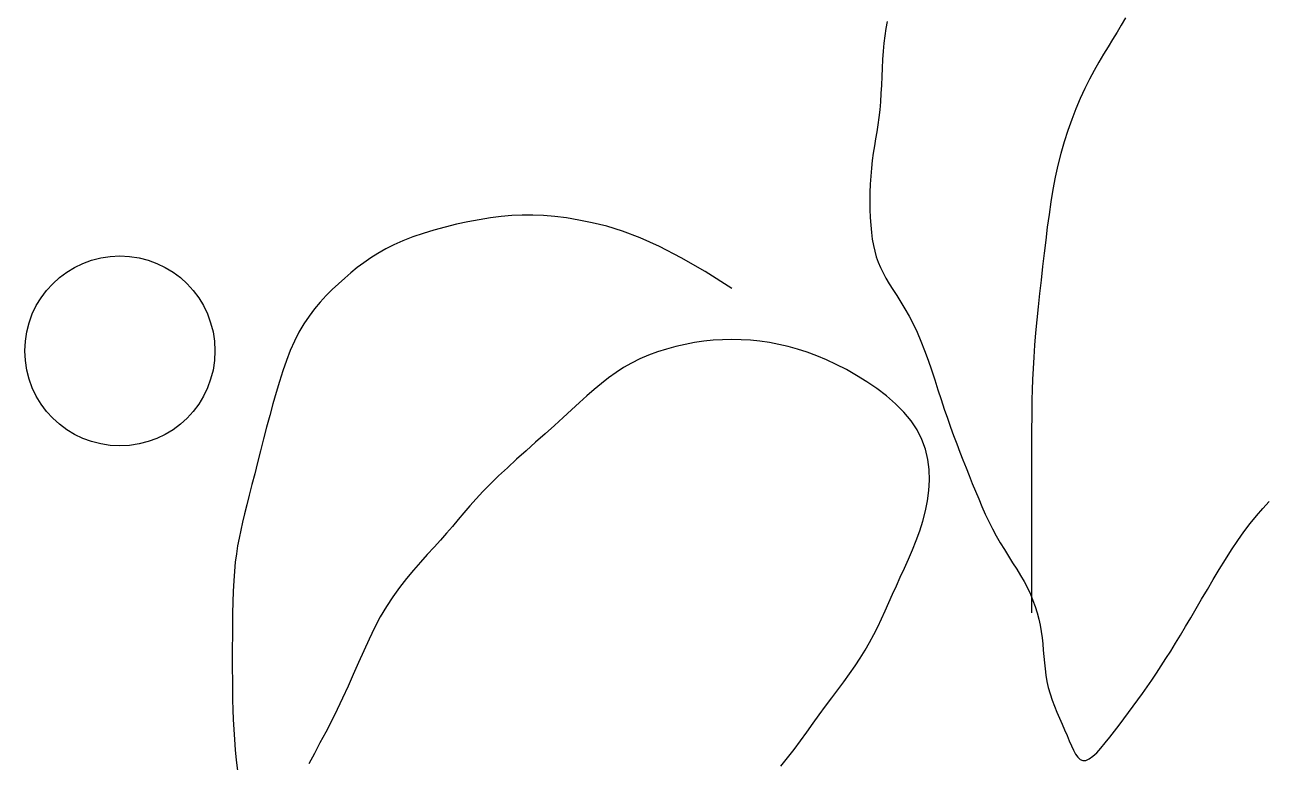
# Model space of a CAD drawing. Header units: millimetres. Extents: x 21129 to 2803301, y -510327 to 166837.
# Drawn here: x 259670 to 260851, y -114090 to -113389 of the extents above; entities that cross this region are included whole.
import ezdxf

# ---------------------------------------------------------------- set-up
doc = ezdxf.new("R2010")
doc.units = ezdxf.units.MM
doc.layers.add('....13_TNT_F_TREE', color=76, linetype='Continuous', transparency=0.5)

# ---------------------------------------------------------------- blocks, each defined once
blk = doc.blocks.new('mb-cay30')
for p, q in [((-614.45, -52.83), (-615.09, -56.14)), ((-501.37, -51.03), (-503.34, -54.52)), ((-615.09, -56.14), (-615.61, -59.59)), ((-505.39, -57.94), (-507.5, -61.35)), ((-503.34, -54.52), (-505.39, -57.94)), ((-616.03, -63.2), (-616.36, -66.99)), ((-615.61, -59.59), (-616.03, -63.2)), ((-509.65, -64.81), (-511.83, -68.37)), ((-507.5, -61.35), (-509.65, -64.81)), ((-616.36, -66.99), (-616.62, -70.92)), ((-511.83, -68.37), (-514.04, -72.09)), ((-616.83, -74.93), (-617.02, -79)), ((-616.62, -70.92), (-616.83, -74.93)), ((-516.26, -76.04), (-518.48, -80.24)), ((-514.04, -72.09), (-516.26, -76.04)), ((-617.02, -79), (-617.21, -83.06)), ((-518.48, -80.24), (-520.68, -84.7)), ((-617.42, -87.08), (-617.68, -91)), ((-617.21, -83.06), (-617.42, -87.08)), ((-520.68, -84.7), (-522.83, -89.39)), ((-617.68, -91), (-618, -94.79)), ((-524.91, -94.29), (-526.89, -99.38)), ((-522.83, -89.39), (-524.91, -94.29)), ((-618.42, -98.4), (-618.9, -101.88)), ((-618, -94.79), (-618.42, -98.4)), ((-526.89, -99.38), (-528.76, -104.63)), ((-619.43, -105.27), (-619.98, -108.6)), ((-618.9, -101.88), (-619.43, -105.27)), ((-528.76, -104.63), (-530.5, -110.01)), ((-620.53, -111.94), (-621.06, -115.33)), ((-619.98, -108.6), (-620.53, -111.94)), ((-530.5, -110.01), (-532.07, -115.51)), ((-621.06, -115.33), (-621.54, -118.81)), ((-532.07, -115.51), (-533.46, -121.11)), ((-621.96, -122.42), (-622.28, -126.21)), ((-621.54, -118.81), (-621.96, -122.42)), ((-533.46, -121.11), (-534.69, -126.8)), ((-622.28, -126.21), (-622.51, -130.12)), ((-534.69, -126.8), (-535.78, -132.58)), ((-622.65, -134.1), (-622.7, -138.09)), ((-622.51, -130.12), (-622.65, -134.1)), ((-535.78, -132.58), (-536.76, -138.46)), ((-622.7, -138.09), (-622.65, -142.04)), ((-536.76, -138.46), (-537.64, -144.43)), ((-807.99, -146.94), (-813.37, -147.94)), ((-802.72, -146.11), (-807.99, -146.94)), ((-797.62, -145.46), (-802.72, -146.11)), ((-792.62, -145.01), (-797.62, -145.46)), ((-787.66, -144.77), (-792.62, -145.01)), ((-782.66, -144.75), (-787.66, -144.77)), ((-777.54, -144.96), (-782.66, -144.75)), ((-772.23, -145.41), (-777.54, -144.96)), ((-766.66, -146.12), (-772.23, -145.41)), ((-760.74, -147.1), (-766.66, -146.12)), ((-754.4, -148.37), (-760.74, -147.1)), ((-622.65, -142.04), (-622.51, -145.88)), ((-622.51, -145.88), (-622.28, -149.56)), ((-537.64, -144.43), (-538.46, -150.49)), ((-834.67, -153.46), (-839.59, -155.16)), ((-829.52, -151.88), (-834.67, -153.46)), ((-824.21, -150.43), (-829.52, -151.88)), ((-818.8, -149.11), (-824.21, -150.43)), ((-813.37, -147.94), (-818.8, -149.11)), ((-747.52, -150.1), (-754.4, -148.37)), ((-739.98, -152.46), (-747.52, -150.1)), ((-731.66, -155.61), (-739.98, -152.46)), ((-622.28, -149.56), (-621.96, -153.02)), ((-621.96, -153.02), (-621.54, -156.22)), ((-538.46, -150.49), (-539.22, -156.64)), ((-848.48, -158.86), (-852.42, -160.85)), ((-844.21, -156.96), (-848.48, -158.86)), ((-839.59, -155.16), (-844.21, -156.96)), ((-722.44, -159.73), (-731.66, -155.61)), ((-621.54, -156.22), (-621.01, -159.19)), ((-621.01, -159.19), (-620.38, -161.97)), ((-539.22, -156.64), (-539.97, -162.89)), ((-859.52, -165.11), (-862.77, -167.37)), ((-856.08, -162.93), (-859.52, -165.11)), ((-852.42, -160.85), (-856.08, -162.93)), ((-712.19, -165), (-722.44, -159.73)), ((-700.8, -171.59), (-712.19, -165)), ((-620.38, -161.97), (-619.61, -164.61)), ((-619.61, -164.61), (-618.7, -167.17)), ((-539.97, -162.89), (-540.71, -169.22)), ((-865.88, -169.73), (-868.9, -172.19)), ((-862.77, -167.37), (-865.88, -169.73)), ((-618.7, -167.17), (-617.65, -169.67)), ((-617.65, -169.67), (-616.43, -172.18)), ((-540.71, -169.22), (-541.44, -175.59)), ((-871.87, -174.73), (-874.83, -177.37)), ((-868.9, -172.19), (-871.87, -174.73)), ((-688.14, -179.66), (-700.8, -171.59)), ((-616.43, -172.18), (-615.04, -174.73)), ((-615.04, -174.73), (-613.47, -177.37)), ((-541.44, -175.59), (-542.14, -181.97)), ((-880.65, -183.02), (-883.47, -186.08)), ((-877.76, -180.13), (-880.65, -183.02)), ((-874.83, -177.37), (-877.76, -180.13)), ((-613.47, -177.37), (-611.75, -180.13)), ((-611.75, -180.13), (-609.92, -183.02)), ((-609.92, -183.02), (-608, -186.08)), ((-542.14, -181.97), (-542.81, -188.3)), ((-883.47, -186.08), (-886.2, -189.32)), ((-608, -186.08), (-606.04, -189.32)), ((-542.81, -188.3), (-543.43, -194.54)), ((-888.81, -192.77), (-891.29, -196.45)), ((-886.2, -189.32), (-888.81, -192.77)), ((-606.04, -189.32), (-604.07, -192.77)), ((-604.07, -192.77), (-602.12, -196.45)), ((-543.43, -194.54), (-544, -200.64)), ((-893.6, -200.39), (-895.73, -204.6)), ((-891.29, -196.45), (-893.6, -200.39)), ((-602.12, -196.45), (-600.22, -200.39)), ((-600.22, -200.39), (-598.42, -204.59)), ((-544, -200.64), (-544.49, -206.55)), ((-895.73, -204.6), (-897.7, -209.06)), ((-710.36, -206.16), (-714.78, -207.18)), ((-705.92, -205.32), (-710.36, -206.16)), ((-701.47, -204.68), (-705.92, -205.32)), ((-697.03, -204.21), (-701.47, -204.68)), ((-692.58, -203.94), (-697.03, -204.21)), ((-688.14, -203.84), (-692.58, -203.94)), ((-683.69, -203.94), (-688.14, -203.84)), ((-679.25, -204.21), (-683.69, -203.94)), ((-674.8, -204.68), (-679.25, -204.21)), ((-670.36, -205.32), (-674.8, -204.68)), ((-665.91, -206.16), (-670.36, -205.32)), ((-661.45, -207.19), (-665.91, -206.16)), ((-598.42, -204.59), (-596.69, -209.01)), ((-544.49, -206.55), (-544.91, -212.23)), ((-897.7, -209.06), (-899.54, -213.75)), ((-727.66, -211.34), (-731.75, -213.1)), ((-723.45, -209.77), (-727.66, -211.34)), ((-719.15, -208.38), (-723.45, -209.77)), ((-714.78, -207.18), (-719.15, -208.38)), ((-656.97, -208.43), (-661.45, -207.19)), ((-652.45, -209.89), (-656.97, -208.43)), ((-647.89, -211.58), (-652.45, -209.89)), ((-643.27, -213.51), (-647.89, -211.58)), ((-596.69, -209.01), (-595.03, -213.59)), ((-544.91, -212.23), (-545.23, -217.65)), ((-899.54, -213.75), (-901.25, -218.65)), ((-739.5, -217.17), (-743.12, -219.48)), ((-735.71, -215.04), (-739.5, -217.17)), ((-731.75, -213.1), (-735.71, -215.04)), ((-638.58, -215.7), (-643.27, -213.51)), ((-633.81, -218.16), (-638.58, -215.7)), ((-628.96, -220.88), (-633.81, -218.16)), ((-595.03, -213.59), (-593.43, -218.28)), ((-593.43, -218.28), (-591.88, -223.01)), ((-545.23, -217.65), (-545.48, -222.81)), ((-902.88, -223.73), (-904.43, -228.98)), ((-901.25, -218.65), (-902.88, -223.73)), ((-746.62, -221.98), (-750.04, -224.66)), ((-743.12, -219.48), (-746.62, -221.98)), ((-624.12, -223.88), (-628.96, -220.88)), ((-619.36, -227.12), (-624.12, -223.88)), ((-591.88, -223.01), (-590.36, -227.73)), ((-545.48, -222.81), (-545.65, -227.74)), ((-904.43, -228.98), (-905.94, -234.37)), ((-753.46, -227.53), (-756.91, -230.58)), ((-750.04, -224.66), (-753.46, -227.53)), ((-614.79, -230.62), (-619.36, -227.12)), ((-590.36, -227.73), (-588.87, -232.38)), ((-545.65, -227.74), (-545.77, -232.47)), ((-905.94, -234.37), (-907.43, -239.87)), ((-760.48, -233.82), (-764.2, -237.25)), ((-756.91, -230.58), (-760.48, -233.82)), ((-610.5, -234.34), (-614.79, -230.62)), ((-606.58, -238.28), (-610.5, -234.34)), ((-588.87, -232.38), (-587.38, -236.91)), ((-545.77, -232.47), (-545.84, -237)), ((-907.43, -239.87), (-908.91, -245.46)), ((-768.15, -240.85), (-772.35, -244.64)), ((-764.2, -237.25), (-768.15, -240.85)), ((-603.13, -242.43), (-606.58, -238.28)), ((-587.38, -236.91), (-585.9, -241.26)), ((-585.9, -241.26), (-584.42, -245.45)), ((-545.88, -241.38), (-545.89, -245.62)), ((-545.84, -237), (-545.88, -241.38)), ((-908.91, -245.46), (-910.37, -251.08)), ((-772.35, -244.64), (-776.75, -248.57)), ((-600.22, -246.78), (-603.13, -242.43)), ((-597.95, -251.3), (-600.22, -246.78)), ((-584.42, -245.45), (-582.94, -249.5)), ((-545.89, -245.62), (-545.9, -249.74)), ((-910.37, -251.08), (-911.82, -256.68)), ((-781.26, -252.58), (-785.81, -256.65)), ((-776.75, -248.57), (-781.26, -252.58)), ((-596.27, -255.98), (-597.95, -251.3)), ((-582.94, -249.5), (-581.46, -253.44)), ((-581.46, -253.44), (-579.97, -257.28)), ((-545.9, -249.74), (-545.9, -253.76)), ((-545.9, -253.76), (-545.9, -257.69)), ((-911.82, -256.68), (-913.23, -262.2)), ((-785.81, -256.65), (-790.31, -260.71)), ((-595.15, -260.78), (-596.27, -255.98)), ((-579.97, -257.28), (-578.49, -261.06)), ((-545.9, -257.69), (-545.9, -261.53)), ((-913.23, -262.2), (-914.59, -267.58)), ((-794.68, -264.73), (-798.85, -268.65)), ((-790.31, -260.71), (-794.68, -264.73)), ((-594.54, -265.65), (-595.15, -260.78)), ((-594.4, -270.57), (-594.54, -265.65)), ((-578.49, -261.06), (-577.01, -264.78)), ((-577.01, -264.78), (-575.53, -268.49)), ((-545.9, -261.53), (-545.9, -265.28)), ((-545.9, -265.28), (-545.9, -268.94)), ((-914.59, -267.58), (-915.9, -272.76)), ((-798.85, -268.65), (-802.72, -272.44)), ((-594.67, -275.51), (-594.4, -270.57)), ((-575.53, -268.49), (-574.05, -272.19)), ((-545.9, -268.94), (-545.9, -272.5)), ((-915.9, -272.76), (-917.14, -277.69)), ((-806.25, -276.05), (-809.48, -279.52)), ((-802.72, -272.44), (-806.25, -276.05)), ((-595.31, -280.42), (-594.67, -275.51)), ((-574.05, -272.19), (-572.55, -275.88)), ((-572.55, -275.88), (-571.03, -279.54)), ((-545.9, -272.5), (-545.9, -275.97)), ((-545.9, -275.97), (-545.9, -279.35)), ((-918.29, -282.31), (-919.36, -286.58)), ((-917.14, -277.69), (-918.29, -282.31)), ((-812.48, -282.86), (-815.32, -286.13)), ((-809.48, -279.52), (-812.48, -282.86)), ((-596.27, -285.27), (-595.31, -280.42)), ((-571.03, -279.54), (-569.48, -283.17)), ((-569.48, -283.17), (-567.88, -286.75)), ((-545.9, -279.35), (-545.9, -282.63)), ((-545.9, -282.63), (-545.9, -285.85)), ((-436.2, -284.02), (-433.16, -280.7)), ((-919.36, -286.58), (-920.33, -290.57)), ((-815.32, -286.13), (-818.06, -289.35)), ((-597.52, -290.03), (-596.27, -285.27)), ((-567.88, -286.75), (-566.22, -290.28)), ((-545.9, -285.85), (-545.9, -289)), ((-545.9, -289), (-545.9, -292.11)), ((-442.18, -291.2), (-439.2, -287.5)), ((-439.2, -287.5), (-436.2, -284.02)), ((-921.21, -294.38), (-922, -298.1)), ((-920.33, -290.57), (-921.21, -294.38)), ((-820.78, -292.56), (-823.55, -295.79)), ((-818.06, -289.35), (-820.78, -292.56)), ((-600.65, -299.29), (-598.99, -294.71)), ((-598.99, -294.71), (-597.52, -290.03)), ((-566.22, -290.28), (-564.5, -293.74)), ((-564.5, -293.74), (-562.69, -297.11)), ((-545.9, -292.11), (-545.9, -295.21)), ((-545.9, -295.21), (-545.9, -298.29)), ((-448.1, -299.34), (-445.14, -295.14)), ((-445.14, -295.14), (-442.18, -291.2)), ((-922, -298.1), (-922.69, -301.81)), ((-826.43, -299.08), (-829.48, -302.47)), ((-823.55, -295.79), (-826.43, -299.08)), ((-602.45, -303.77), (-600.65, -299.29)), ((-562.69, -297.11), (-560.8, -300.4)), ((-560.8, -300.4), (-558.85, -303.6)), ((-545.9, -298.29), (-545.9, -301.39)), ((-451.05, -303.76), (-448.1, -299.34)), ((-923.29, -305.62), (-923.8, -309.62)), ((-922.69, -301.81), (-923.29, -305.62)), ((-832.66, -305.96), (-835.94, -309.6)), ((-829.48, -302.47), (-832.66, -305.96)), ((-604.34, -308.17), (-602.45, -303.77)), ((-558.85, -303.6), (-556.87, -306.74)), ((-556.87, -306.74), (-554.91, -309.82)), ((-545.9, -301.39), (-545.9, -304.51)), ((-545.9, -304.51), (-545.9, -307.69)), ((-453.98, -308.34), (-451.05, -303.76)), ((-923.8, -309.62), (-924.22, -313.89)), ((-835.94, -309.6), (-839.27, -313.4)), ((-608.21, -316.68), (-606.27, -312.47)), ((-606.27, -312.47), (-604.34, -308.17)), ((-554.91, -309.82), (-552.99, -312.85)), ((-552.99, -312.85), (-551.16, -315.85)), ((-545.9, -307.69), (-545.9, -310.94)), ((-545.9, -310.94), (-545.9, -314.29)), ((-456.87, -313.03), (-453.98, -308.34)), ((-924.55, -318.5), (-924.79, -323.42)), ((-924.22, -313.89), (-924.55, -318.5)), ((-842.6, -317.38), (-845.88, -321.57)), ((-839.27, -313.4), (-842.6, -317.38)), ((-610.1, -320.8), (-608.21, -316.68)), ((-551.16, -315.85), (-549.44, -318.82)), ((-549.44, -318.82), (-547.87, -321.78)), ((-545.9, -314.29), (-545.9, -317.78)), ((-545.9, -317.78), (-545.9, -321.42)), ((-462.5, -322.48), (-459.72, -317.76)), ((-459.72, -317.76), (-456.87, -313.03)), ((-924.79, -323.42), (-924.97, -328.57)), ((-845.88, -321.57), (-849.06, -325.99)), ((-611.91, -324.82), (-610.1, -320.8)), ((-547.87, -321.78), (-546.48, -324.75)), ((-545.9, -321.42), (-545.9, -325.26)), ((-465.22, -327.13), (-462.5, -322.48)), ((-924.97, -328.57), (-925.08, -333.87)), ((-849.06, -325.99), (-852.11, -330.67)), ((-615.4, -332.65), (-613.67, -328.77)), ((-613.67, -328.77), (-611.91, -324.82)), ((-546.48, -324.75), (-545.26, -327.71)), ((-545.9, -325.26), (-545.9, -329.32)), ((-545.9, -329.32), (-545.9, -333.63)), ((-545.26, -327.71), (-544.21, -330.67)), ((-467.86, -331.65), (-465.22, -327.13)), ((-925.08, -333.87), (-925.15, -339.28)), ((-854.99, -335.61), (-857.71, -340.78)), ((-852.11, -330.67), (-854.99, -335.61)), ((-618.93, -340.24), (-617.14, -336.47)), ((-617.14, -336.47), (-615.4, -332.65)), ((-544.21, -330.67), (-543.3, -333.63)), ((-543.3, -333.63), (-542.54, -336.59)), ((-472.88, -340.18), (-470.41, -336)), ((-470.41, -336), (-467.86, -331.65)), ((-925.15, -339.28), (-925.19, -344.7)), ((-857.71, -340.78), (-860.32, -346.14)), ((-620.8, -343.98), (-618.93, -340.24)), ((-542.54, -336.59), (-541.9, -339.55)), ((-541.9, -339.55), (-541.38, -342.51)), ((-475.27, -344.2), (-472.88, -340.18)), ((-925.19, -344.7), (-925.21, -350.08)), ((-860.32, -346.14), (-862.85, -351.64)), ((-624.92, -351.39), (-622.78, -347.69)), ((-622.78, -347.69), (-620.8, -343.98)), ((-541.38, -342.51), (-540.96, -345.47)), ((-540.96, -345.47), (-540.63, -348.43)), ((-479.91, -351.79), (-477.61, -348.06)), ((-477.61, -348.06), (-475.27, -344.2)), ((-925.21, -350.08), (-925.21, -355.34)), ((-862.85, -351.64), (-865.34, -357.23)), ((-627.23, -355.1), (-624.92, -351.39)), ((-540.63, -348.43), (-540.35, -351.39)), ((-540.35, -351.39), (-540.11, -354.35)), ((-482.17, -355.39), (-479.91, -351.79)), ((-925.21, -355.34), (-925.21, -360.44)), ((-865.34, -357.23), (-867.81, -362.87)), ((-632.32, -362.55), (-629.7, -358.81)), ((-629.7, -358.81), (-627.23, -355.1)), ((-540.11, -354.35), (-539.85, -357.31)), ((-539.85, -357.31), (-539.54, -360.28)), ((-486.63, -362.25), (-484.4, -358.87)), ((-484.4, -358.87), (-482.17, -355.39)), ((-925.21, -360.44), (-925.19, -365.38)), ((-925.19, -365.38), (-925.15, -370.21)), ((-867.81, -362.87), (-870.3, -368.5)), ((-635.04, -366.32), (-632.32, -362.55)), ((-539.54, -360.28), (-539.15, -363.24)), ((-539.15, -363.24), (-538.65, -366.2)), ((-491.07, -368.74), (-488.85, -365.54)), ((-488.85, -365.54), (-486.63, -362.25)), ((-925.15, -370.21), (-925.08, -374.96)), ((-870.3, -368.5), (-872.85, -374.09)), ((-640.75, -374.02), (-637.86, -370.14)), ((-637.86, -370.14), (-635.04, -366.32)), ((-538.65, -366.2), (-537.99, -369.16)), ((-537.99, -369.16), (-537.17, -372.12)), ((-495.52, -374.96), (-493.3, -371.88)), ((-493.3, -371.88), (-491.07, -368.74)), ((-925.08, -374.96), (-924.97, -379.66)), ((-872.85, -374.09), (-875.49, -379.6)), ((-643.69, -377.96), (-640.75, -374.02)), ((-537.17, -372.12), (-536.19, -375.06)), ((-536.19, -375.06), (-535.09, -377.99)), ((-497.74, -377.99), (-495.52, -374.96)), ((-924.97, -379.66), (-924.79, -384.35)), ((-875.49, -379.6), (-878.18, -385)), ((-649.62, -386.1), (-646.65, -381.99)), ((-646.65, -381.99), (-643.69, -377.96)), ((-535.09, -377.99), (-533.92, -380.88)), ((-533.92, -380.88), (-532.7, -383.72)), ((-532.7, -383.72), (-531.46, -386.51)), ((-502.19, -383.96), (-499.96, -380.99)), ((-499.96, -380.99), (-497.74, -377.99)), ((-924.79, -384.35), (-924.55, -389.06)), ((-924.55, -389.06), (-924.22, -393.83)), ((-878.18, -385), (-880.89, -390.28)), ((-652.59, -390.25), (-649.62, -386.1)), ((-531.46, -386.51), (-530.26, -389.22)), ((-530.26, -389.22), (-529.1, -391.86)), ((-506.63, -389.87), (-504.41, -386.92)), ((-504.41, -386.92), (-502.19, -383.96)), ((-924.22, -393.83), (-923.8, -398.68)), ((-883.6, -395.44), (-886.25, -400.45)), ((-880.89, -390.28), (-883.6, -395.44)), ((-658.63, -398.52), (-655.59, -394.41)), ((-655.59, -394.41), (-652.59, -390.25)), ((-529.1, -391.86), (-528.03, -394.39)), ((-528.03, -394.39), (-527.02, -396.76)), ((-513.05, -397.9), (-510.97, -395.44)), ((-510.97, -395.44), (-508.82, -392.74)), ((-508.82, -392.74), (-506.63, -389.87)), ((-923.8, -398.68), (-923.31, -403.59)), ((-886.25, -400.45), (-888.83, -405.32)), ((-661.71, -402.54), (-658.63, -398.52)), ((-527.02, -396.76), (-526.03, -398.9)), ((-526.03, -398.9), (-525.03, -400.74)), ((-525.03, -400.74), (-523.98, -402.21)), ((-516.91, -401.77), (-515.04, -400.04)), ((-515.04, -400.04), (-513.05, -397.9)), ((-923.31, -403.59), (-922.74, -408.53)), ((-664.85, -406.42), (-661.71, -402.54)), ((-523.98, -402.21), (-522.85, -403.24)), ((-522.85, -403.24), (-521.61, -403.76)), ((-521.61, -403.76), (-520.21, -403.7)), ((-520.21, -403.7), (-518.64, -403.02)), ((-518.64, -403.02), (-516.91, -401.77))]:
    blk.add_line(p, q)
blk.add_circle((-978.55, -209.27), 45.1)

msp = doc.modelspace()

# ---------------------------------------------------------------- block references
at = {"layer": '....13_TNT_F_TREE', "xscale": 2, "yscale": 2, "zscale": 2}
msp.add_blockref('mb-cay30', (261717.6, -113280.6), dxfattribs=at)

doc.saveas('drawing.dxf')
